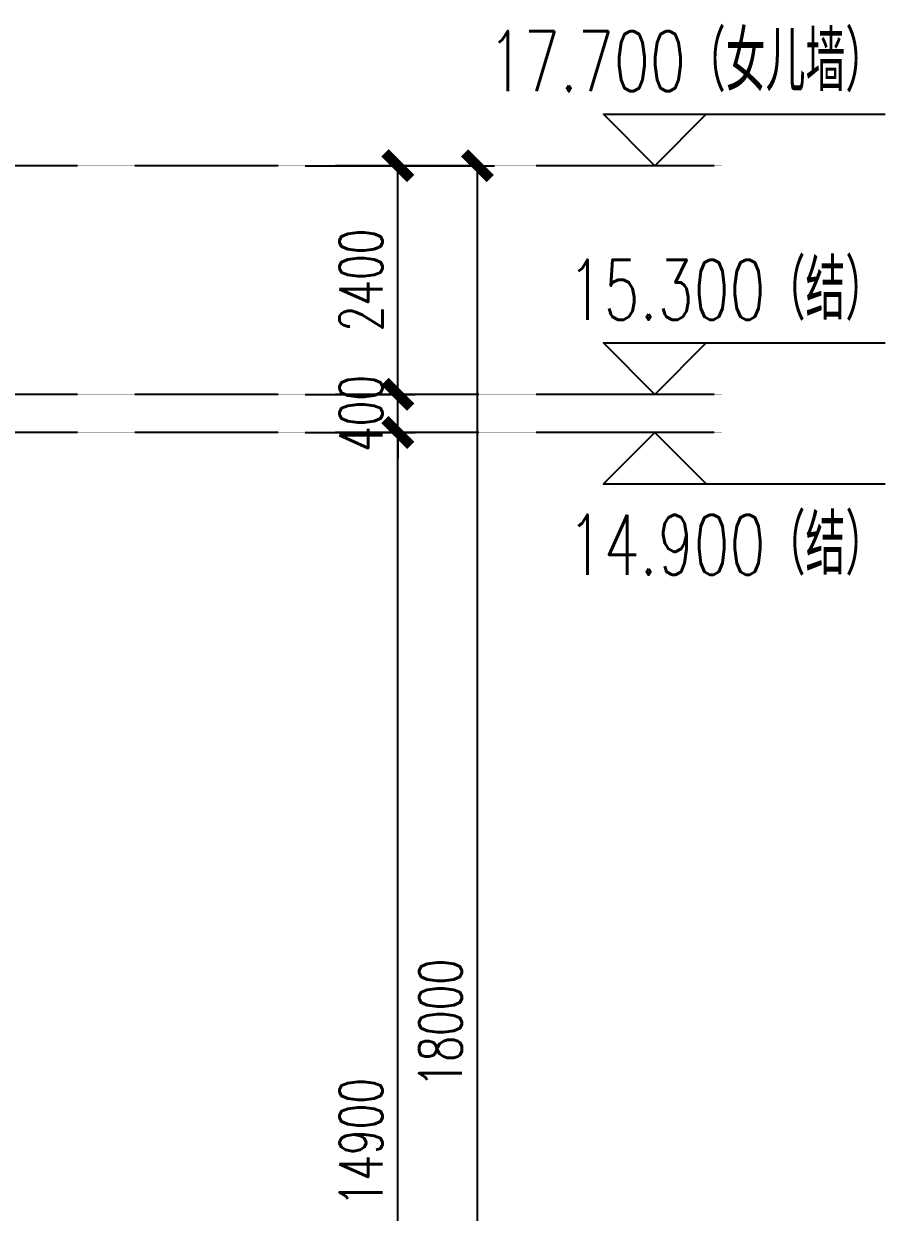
# Model space of a CAD drawing. Extents: x -599358 to 2865263, y -1062760 to 486533.
# Drawn here: x 1063024 to 1072072, y -674128 to -661653 of the extents above; entities that cross this region are included whole.
import ezdxf
from ezdxf.enums import TextEntityAlignment as Align

# ---------------------------------------------------------------- set-up
doc = ezdxf.new("R2010")
doc.units = 0
doc.linetypes.add('__DASH', pattern=[0.35, 0.25, -0.1])
doc.linetypes.add('DOTE', pattern=[2.42, 2, -0.2, 0.02, -0.2])
for name, color, linetype in [('3符号', 173, 'Continuous'), ('A-AXIS-DOTE', 14, 'DOTE'), ('DIM', 173, 'Continuous')]:
    doc.layers.add(name, color=color, linetype=linetype)
doc.styles.add('DHTEXT-1', font='romans.shx', dxfattribs={"width": 0.7, "bigfont": 'chinese.shx'})
doc.styles.add('卓越符号', font='ROMANS.shx', dxfattribs={"width": 0.7, "bigfont": 'CHINESE.shx'})
doc.dimstyles.new('ZN180', dxfattribs={"dimscale": 180, "dimtxt": 2.5, "dimasz": 1.5, "dimexe": 1, "dimexo": 2, "dimgap": 0.9, "dimtad": 1, "dimdec": 0, "dimdsep": 46, "dimtxsty": 'DHTEXT-1', "dimblk": 'ARCHTICK', "dimcen": 2.5, "dimclrd": 173, "dimclre": 173, "dimclrt": 7, "dimazin": 2, "dimtfac": 1, "dimtdec": 0, "dimtix": 1, "dimtmove": 2, "dimatfit": 3, "dimfxl": 0, "dimarcsym": 0})

# ---------------------------------------------------------------- blocks, each defined once
blk = doc.blocks.new('_ArchTick')
at = {"color": 0, "linetype": 'ByBlock', "const_width": 0.4}
blk.add_lwpolyline([(-0.5, -0.5), (0.5, 0.5)], dxfattribs=at)
blk = doc.blocks.new('*D1743')
at = {"layer": 'Defpoints', "color": 0, "ltscale": 1800, "transparency": 16777216}
for p in [(1066454, -663143), (1067788, -663143), (1066454, -681143)]:
    blk.add_point(p, dxfattribs=at)
at = {"layer": 'DIM', "color": 173, "linetype": 'ByBlock', "lineweight": -2, "ltscale": 1800, "transparency": 16777216}
for p, q in [((1066814, -663143), (1067968, -663143)), ((1067788, -681143), (1067788, -663143)), ((1066814, -681143), (1067968, -681143))]:
    blk.add_line(p, q, dxfattribs=at)
at = {"layer": 'DIM', "color": 173, "lineweight": -2, "ltscale": 1800, "transparency": 16777216, "xscale": 270, "yscale": 270, "zscale": 270}
for p, rotation in [((1067788, -663143), 90), ((1067788, -681143), 270)]:
    blk.add_blockref('_ArchTick', p, dxfattribs=dict(at, rotation=rotation))
at = {"layer": 'DIM', "color": 7, "ltscale": 1800, "transparency": 16777216, "insert": (1067401, -672143), "char_height": 450, "attachment_point": 5, "rotation": 90, "style": 'DHTEXT-1'}
blk.add_mtext('18000', dxfattribs=at)
blk = doc.blocks.new('*D1745')
at = {"layer": 'Defpoints', "color": 0, "ltscale": 1800, "transparency": 16777216}
for p in [(1065619, -665943), (1066953, -665943), (1065619, -680843)]:
    blk.add_point(p, dxfattribs=at)
at = {"layer": 'DIM', "color": 173, "linetype": 'ByBlock', "lineweight": -2, "ltscale": 1800, "transparency": 16777216}
for p, q in [((1065979, -665943), (1067133, -665943)), ((1066953, -680843), (1066953, -665943)), ((1065979, -680843), (1067133, -680843))]:
    blk.add_line(p, q, dxfattribs=at)
at = {"layer": 'DIM', "color": 173, "lineweight": -2, "ltscale": 1800, "transparency": 16777216, "xscale": 270, "yscale": 270, "zscale": 270}
for p, rotation in [((1066953, -665943), 90), ((1066953, -680843), 270)]:
    blk.add_blockref('_ArchTick', p, dxfattribs=dict(at, rotation=rotation))
at = {"layer": 'DIM', "color": 7, "ltscale": 1800, "transparency": 16777216, "insert": (1066566, -673393), "char_height": 450, "attachment_point": 5, "rotation": 90, "style": 'DHTEXT-1'}
blk.add_mtext('14900', dxfattribs=at)
blk = doc.blocks.new('*D1746')
at = {"layer": 'Defpoints', "color": 0, "ltscale": 1800, "transparency": 16777216}
for p in [(1065619, -665543), (1066953, -665543), (1065619, -665943)]:
    blk.add_point(p, dxfattribs=at)
at = {"layer": 'DIM', "color": 173, "linetype": 'ByBlock', "lineweight": -2, "ltscale": 1800, "transparency": 16777216}
for p, q in [((1066953, -665543), (1066953, -665273)), ((1065979, -665543), (1067133, -665543)), ((1066953, -665943), (1066953, -665543)), ((1065979, -665943), (1067133, -665943)), ((1066953, -665943), (1066953, -666213))]:
    blk.add_line(p, q, dxfattribs=at)
at = {"layer": 'DIM', "color": 173, "lineweight": -2, "ltscale": 1800, "transparency": 16777216, "xscale": 270, "yscale": 270, "zscale": 270}
for p, rotation in [((1066953, -665543), 270), ((1066953, -665943), 90)]:
    blk.add_blockref('_ArchTick', p, dxfattribs=dict(at, rotation=rotation))
at = {"layer": 'DIM', "color": 7, "ltscale": 1800, "transparency": 16777216, "insert": (1066566, -665743), "char_height": 450, "attachment_point": 5, "rotation": 90, "style": 'DHTEXT-1'}
blk.add_mtext('400', dxfattribs=at)
blk = doc.blocks.new('*D1747')
at = {"layer": 'Defpoints', "color": 0, "ltscale": 1800, "transparency": 16777216}
for p in [(1065619, -663143), (1066953, -663143), (1065619, -665543)]:
    blk.add_point(p, dxfattribs=at)
at = {"layer": 'DIM', "color": 173, "linetype": 'ByBlock', "lineweight": -2, "ltscale": 1800, "transparency": 16777216}
for p, q in [((1065979, -663143), (1067133, -663143)), ((1066953, -665543), (1066953, -663143)), ((1065979, -665543), (1067133, -665543))]:
    blk.add_line(p, q, dxfattribs=at)
at = {"layer": 'DIM', "color": 173, "lineweight": -2, "ltscale": 1800, "transparency": 16777216, "xscale": 270, "yscale": 270, "zscale": 270}
for p, rotation in [((1066953, -663143), 90), ((1066953, -665543), 270)]:
    blk.add_blockref('_ArchTick', p, dxfattribs=dict(at, rotation=rotation))
at = {"layer": 'DIM', "color": 7, "ltscale": 1800, "transparency": 16777216, "insert": (1066566, -664343), "char_height": 450, "attachment_point": 5, "rotation": 90, "style": 'DHTEXT-1'}
blk.add_mtext('2400', dxfattribs=at)
blk = doc.blocks.new('*U612')
at = {"ltscale": 10}
blk.add_line((3.475, 0), (-6.849, 0), dxfattribs=at)
blk.add_lwpolyline([(3, 3), (0, 0), (-3, 3), (13.45, 3)])
at = {"color": 0, "style": '卓越符号', "width": 0.7, "flags": 8}
blk.add_attdef('±0.000', text='', height=3.5, dxfattribs=at).set_placement((13.45, 4.35), align=Align.RIGHT)
blk = doc.blocks.new('*U613')
at = {"ltscale": 10}
blk.add_line((3.475, 0), (-6.849, 0), dxfattribs=at)
blk.add_lwpolyline([(3, -3), (0, 0), (-3, -3), (13.45, -3)])
at = {"color": 0, "style": '卓越符号', "width": 0.7, "flags": 8}
blk.add_attdef('±0.000', text='', height=3.5, dxfattribs=at).set_placement((13.45, -7.85), align=Align.RIGHT)

msp = doc.modelspace()

# ---------------------------------------------------------------- linework, layer by layer
at = {"layer": 'A-AXIS-DOTE', "linetype": '__DASH', "ltscale": 2}
for p, q in [((1070356.7, -663143.2), (970318.1, -663143.2)), ((1070356.7, -665543.2), (970318.1, -665543.2)), ((1070356.7, -665943.2), (970318.1, -665943.2))]:
    msp.add_line(p, q, dxfattribs=at)

# ---------------------------------------------------------------- block references
at = {"layer": '3符号', "color": 7}
ref = msp.add_blockref('*U612', (1069651.2, -663143.2), dxfattribs=dict(at, xscale=180, yscale=180, zscale=180, rotation=359.9999999999989))
ref.add_attrib('±0.000', '17.700（女儿墙）', dxfattribs={"layer": '0', "color": 0, "height": 630, "rotation": 360, "style": '卓越符号', "width": 0.7}).set_placement((1072072.2, -662360.2), align=Align.RIGHT)
ref = msp.add_blockref('*U612', (1069651.2, -665543.2), dxfattribs=dict(at, xscale=180, yscale=180, zscale=180, rotation=359.9999999999989))
ref.add_attrib('±0.000', '15.300（结）', dxfattribs={"layer": '0', "color": 0, "height": 630, "rotation": 360, "style": '卓越符号', "width": 0.7}).set_placement((1072072.2, -664760.2), align=Align.RIGHT)
ref = msp.add_blockref('*U613', (1069651.2, -665943.2), dxfattribs=dict(at, xscale=180, yscale=180, zscale=180, rotation=359.9999999999989))
ref.add_attrib('±0.000', '14.900（结）', dxfattribs={"layer": '0', "color": 0, "height": 630, "style": '卓越符号', "width": 0.7}).set_placement((1072072.2, -667435.8), align=Align.RIGHT)

# ---------------------------------------------------------------- dimensions: what is measured, and where the dimension line sits
at = {"layer": 'DIM', "ltscale": 1800}
for p1, p2, picture, middle in [((1065619.4, -665543.2), (1065619.4, -663143.2), '*D1747', (1066565.7, -664343.2)), ((1066454.4, -681143.2), (1066454.4, -663143.2), '*D1743', (1067400.7, -672143.2)), ((1065619.4, -665943.2), (1065619.4, -665543.2), '*D1746', (1066565.7, -665743.2)), ((1065619.4, -680843.2), (1065619.4, -665943.2), '*D1745', (1066565.7, -673393.2))]:
    dim = msp.add_aligned_dim(p1=p1, p2=p2, distance=-1333.3, dimstyle='ZN180', dxfattribs=at)
    dim.commit()
    dim.dimension.update_dxf_attribs({"geometry": picture, "text_midpoint": middle})

doc.saveas('drawing.dxf')
